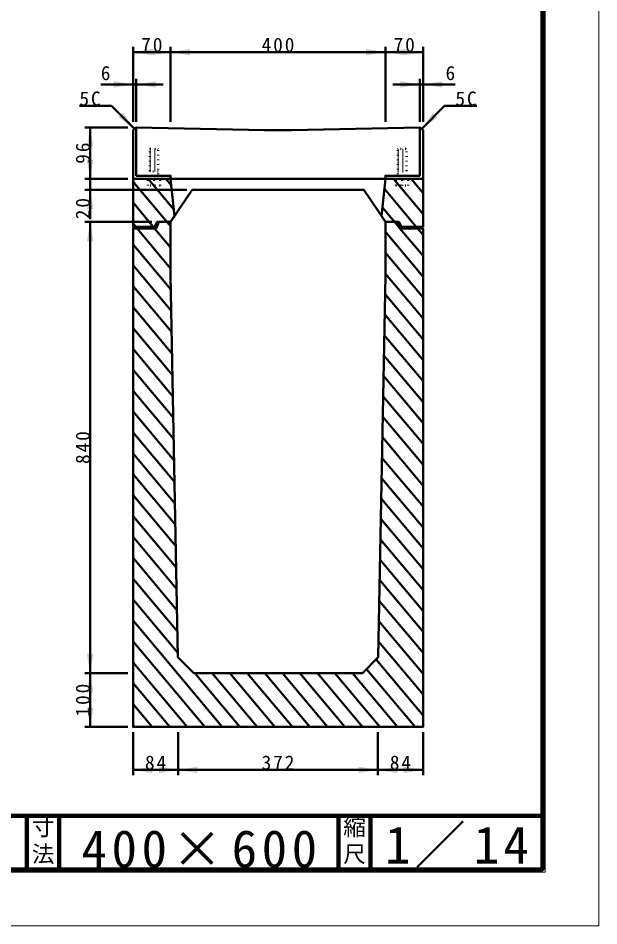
# Model space of a CAD drawing. Units: millimetres, scale not verified. Extents: x -2102 to 2102, y -1485 to 1485.
# Drawn here: x 1021 to 2102, y -1485 to 204 of the extents above; entities that cross this region are included whole.
import ezdxf
from ezdxf.enums import TextEntityAlignment as Align

# ---------------------------------------------------------------- set-up
doc = ezdxf.new("R2010")
doc.units = ezdxf.units.MM
doc.header["$LTSCALE"] = 5
doc.linetypes.add('DOTTED', pattern=[1.75, 0.25, -1.5])
doc.layers.add('0-0_V-nasSTD', color=7, linetype='Continuous', lineweight=35)
doc.layers.add('0-1_0', color=7, linetype='Continuous', lineweight=50)
doc.styles.add('ＭＳ ゴシック', font='')
doc.styles.get('ＭＳ ゴシック').set_extended_font_data('MS Gothic')

msp = doc.modelspace()

# ---------------------------------------------------------------- linework, layer by layer
at = {"layer": '0-0_V-nasSTD', "lineweight": 50}
for p, q in [((1240.029, 1.244), (1235.029, -3.756)), ((1240.029, 1.244), (1241.029, 1.244)), ((1305.182, -183.592), (1235.029, -99.987)), ((1310.908, -151.522), (1263.275, -94.756)), ((1306.313, -107.154), (1295.91, -94.756)), ((1775.029, -160.138), (1720.167, -94.756)), ((1775.029, -121.244), (1752.802, -94.756)), ((1762.212, -183.756), (1703.107, -113.317)), ((1272.684, -183.756), (1235.029, -138.88)), ((1731.965, -186.602), (1699.522, -147.938)), ((1305.029, -174.756), (1312.2, -164)), ((1305.029, -174.756), (1312.2, -164)), ((1305.029, -174.756), (1312.2, -164)), ((1240.049, -183.756), (1235.029, -177.773)), ((1305.029, -261.196), (1242.566, -186.756)), ((1305.029, -222.303), (1275.201, -186.756)), ((1775.029, -276.817), (1705.029, -193.394)), ((1775.029, -237.924), (1732.094, -186.756)), ((1775.029, -199.031), (1764.729, -186.756)), ((1305.519, -300.673), (1235.029, -216.666)), ((1775.029, -315.71), (1705.029, -232.287)), ((1306.272, -340.464), (1235.029, -255.559)), ((1775.029, -354.603), (1705.029, -271.18)), ((1307.025, -380.254), (1235.029, -294.452)), ((1775.029, -393.496), (1704.376, -309.295)), ((1307.778, -420.044), (1235.029, -333.346)), ((1775.029, -432.389), (1703.656, -347.33)), ((1308.531, -459.834), (1235.029, -372.239)), ((1775.029, -471.282), (1702.937, -385.366)), ((1309.283, -499.625), (1235.029, -411.132)), ((1775.029, -510.175), (1702.217, -423.401)), ((1310.036, -539.415), (1235.029, -450.025)), ((1775.029, -549.068), (1701.497, -461.437)), ((1310.789, -579.205), (1235.029, -488.918)), ((1775.029, -587.962), (1700.778, -499.472)), ((1311.542, -618.995), (1235.029, -527.811)), ((1775.029, -626.855), (1700.058, -537.508)), ((1312.295, -658.786), (1235.029, -566.704)), ((1775.029, -665.748), (1699.339, -575.543)), ((1313.047, -698.576), (1235.029, -605.597)), ((1775.029, -704.641), (1698.619, -613.579)), ((1313.8, -738.366), (1235.029, -644.49)), ((1775.029, -743.534), (1697.899, -651.614)), ((1314.553, -778.156), (1235.029, -683.383)), ((1775.029, -782.427), (1697.18, -689.65)), ((1315.306, -817.946), (1235.029, -722.277)), ((1775.029, -821.32), (1696.46, -727.685)), ((1316.059, -857.737), (1235.029, -761.17)), ((1775.029, -860.213), (1695.741, -765.721)), ((1316.811, -897.527), (1235.029, -800.063)), ((1775.029, -899.106), (1695.021, -803.756)), ((1317.564, -937.317), (1235.029, -838.956)), ((1775.029, -937.999), (1694.301, -841.792)), ((1318.317, -977.107), (1235.029, -877.849)), ((1775.029, -976.893), (1693.582, -879.827)), ((1401.182, -1114.756), (1235.029, -916.742)), ((1775.029, -1015.786), (1692.862, -917.863)), ((1368.547, -1114.756), (1235.029, -955.635)), ((1775.029, -1054.679), (1692.143, -955.898)), ((1335.912, -1114.756), (1235.029, -994.528)), ((1775.029, -1093.572), (1687.512, -989.273)), ((1760.169, -1114.756), (1669.767, -1007.018)), ((1433.817, -1114.756), (1349.908, -1014.756)), ((1466.453, -1114.756), (1382.543, -1014.756)), ((1499.088, -1114.756), (1415.178, -1014.756)), ((1531.723, -1114.756), (1447.813, -1014.756)), ((1564.358, -1114.756), (1480.448, -1014.756)), ((1596.993, -1114.756), (1513.083, -1014.756)), ((1629.629, -1114.756), (1545.719, -1014.756)), ((1662.264, -1114.756), (1578.354, -1014.756)), ((1694.899, -1114.756), (1610.989, -1014.756)), ((1727.534, -1114.756), (1643.624, -1014.756)), ((1303.277, -1114.756), (1235.029, -1033.421)), ((1270.642, -1114.756), (1235.029, -1072.314)), ((1238.006, -1114.756), (1235.029, -1111.207)), ((1235.029, -1114.756), (1775.029, -1114.756))]:
    msp.add_line(p, q, dxfattribs=at)
at = {"layer": '0-0_V-nasSTD', "linetype": 'DOTTED', "lineweight": 50}
for p, q in [((1267.029, -38.756), (1266.029, -39.756)), ((1266.029, -88.756), (1266.029, -39.756)), ((1266.029, -40.476), (1282.029, -41.035)), ((1266.029, -42.476), (1282.029, -43.035)), ((1266.029, -44.476), (1282.029, -45.035)), ((1266.029, -46.476), (1282.029, -47.035)), ((1266.029, -48.476), (1282.029, -49.035)), ((1266.029, -50.476), (1282.029, -51.035)), ((1267.029, -38.756), (1281.029, -38.756)), ((1281.029, -38.756), (1282.029, -39.756)), ((1282.029, -94.756), (1282.029, -39.756)), ((1729.029, -38.756), (1728.029, -39.756)), ((1728.029, -94.756), (1728.029, -39.756)), ((1728.029, -40.476), (1744.029, -41.035)), ((1728.029, -42.476), (1744.029, -43.035)), ((1728.029, -44.476), (1744.029, -45.035)), ((1728.029, -46.476), (1744.029, -47.035)), ((1728.029, -48.476), (1744.029, -49.035)), ((1728.029, -50.476), (1744.029, -51.035)), ((1743.029, -38.756), (1729.029, -38.756)), ((1743.029, -38.756), (1744.029, -39.756)), ((1744.029, -88.756), (1744.029, -39.756)), ((1266.029, -52.476), (1282.029, -53.035)), ((1266.029, -54.476), (1282.029, -55.035)), ((1266.029, -56.476), (1282.029, -57.035)), ((1266.029, -58.476), (1282.029, -59.035)), ((1266.029, -60.476), (1282.029, -61.035)), ((1266.029, -62.476), (1282.029, -63.035)), ((1266.029, -64.476), (1282.029, -65.035)), ((1266.029, -66.476), (1282.029, -67.035)), ((1728.029, -52.476), (1744.029, -53.035)), ((1728.029, -54.476), (1744.029, -55.035)), ((1728.029, -56.476), (1744.029, -57.035)), ((1728.029, -58.476), (1744.029, -59.035)), ((1728.029, -60.476), (1744.029, -61.035)), ((1728.029, -62.476), (1744.029, -63.035)), ((1728.029, -64.476), (1744.029, -65.035)), ((1728.029, -66.476), (1744.029, -67.035)), ((1266.029, -68.476), (1282.029, -69.035)), ((1266.029, -70.476), (1282.029, -71.035)), ((1266.029, -72.476), (1282.029, -73.035)), ((1266.029, -74.476), (1282.029, -75.035)), ((1266.029, -76.476), (1282.029, -77.035)), ((1266.029, -78.476), (1282.029, -79.035)), ((1266.029, -80.476), (1274.029, -80.756)), ((1282.029, -80.756), (1266.029, -80.756)), ((1728.029, -68.476), (1744.029, -69.035)), ((1728.029, -70.476), (1744.029, -71.035)), ((1728.029, -72.476), (1744.029, -73.035)), ((1728.029, -74.476), (1744.029, -75.035)), ((1728.029, -76.476), (1744.029, -77.035)), ((1728.029, -78.476), (1744.029, -79.035)), ((1728.029, -80.476), (1736.029, -80.756)), ((1728.029, -80.756), (1744.029, -80.756)), ((1266.029, -88.756), (1266.029, -94.756)), ((1274.029, -106.756), (1274.029, -94.756)), ((1282.029, -88.756), (1282.029, -94.756)), ((1285.529, -106.756), (1285.529, -94.756)), ((1724.529, -106.756), (1724.529, -94.756)), ((1728.029, -88.756), (1728.029, -94.756)), ((1736.029, -106.756), (1736.029, -94.756)), ((1744.029, -88.756), (1744.029, -94.756)), ((1285.529, -106.756), (1262.529, -106.756)), ((1724.529, -106.756), (1747.529, -106.756))]:
    msp.add_line(p, q, dxfattribs=at)
at = {"layer": '0-0_V-nasSTD', "lineweight": 100}
for p, q in [((1037.5, -1280), (1037.5, -1380)), ((1097.5, -1280), (1097.5, -1380)), ((1617.5, -1280), (1617.5, -1380)), ((1677.5, -1280), (1677.5, -1380))]:
    msp.add_line(p, q, dxfattribs=at)
at = {"layer": '0-0_V-nasSTD', "lineweight": 18}
for points in [[(-2102.5, -1485), (-2102.5, 1485), (2102.5, 1485), (2102.5, -1485)], [(-2002.5, -1385), (-2002.5, 1385), (2002.5, 1385), (2002.5, -1385)]]:
    msp.add_lwpolyline(points, close=True, dxfattribs=at)
at = {"layer": '0-0_V-nasSTD', "lineweight": 100}
msp.add_lwpolyline([(-1997.5, 1380), (-1997.5, -1380), (1997.5, -1380), (1997.5, 1380)], close=True, dxfattribs=at)
at = {"layer": '0-0_V-nasSTD', "lineweight": 50}
for points in [[(1305.029, -174.756), (1312.2, -164), (1305.029, -94.756), (1235.029, -94.756), (1235.029, -183.756), (1275.029, -183.756), (1280.029, -174.756), (1283.029, -174.756), (1278.029, -186.756), (1235.029, -186.756)], [(1235.029, -114.756), (1235.029, -183.756), (1275.029, -183.756), (1280.029, -174.756), (1283.029, -174.756), (1278.029, -186.756), (1235.029, -186.756), (1235.029, -1114.756), (1775.029, -1114.756), (1775.029, -186.756), (1732.029, -186.756), (1727.029, -174.756), (1730.029, -174.756), (1735.029, -183.756), (1775.029, -183.756), (1775.029, -174.756), (1775.029, -94.756), (1705.029, -94.756)], [(1278.029, -186.756), (1235.029, -186.756), (1235.029, -1114.756), (1775.029, -1114.756), (1775.029, -186.756), (1732.029, -186.756), (1727.029, -174.756), (1730.029, -174.756), (1735.029, -183.756), (1775.029, -183.756), (1775.029, -174.756), (1775.029, -94.756), (1705.029, -94.756)], [(1305.029, -94.756), (1235.029, -94.756), (1235.029, -114.756), (1235.029, -183.756), (1275.029, -183.756), (1280.029, -174.756), (1283.029, -174.756), (1278.029, -186.756)], [(1775.029, -186.756), (1732.029, -186.756), (1727.029, -174.756), (1730.029, -174.756), (1735.029, -183.756), (1775.029, -183.756), (1775.029, -94.756), (1705.029, -94.756)], [(1775.029, -186.756), (1732.029, -186.756), (1727.029, -174.756), (1730.029, -174.756), (1735.029, -183.756), (1775.029, -183.756), (1775.029, -174.756), (1775.029, -94.756), (1705.029, -94.756)], [(1235.029, -114.756), (1235.029, -183.756), (1275.029, -183.756), (1280.029, -174.756), (1283.029, -174.756), (1278.029, -186.756), (1235.029, -186.756)], [(1697.859, -164), (1697.859, -164), (1705.029, -174.756)]]:
    msp.add_lwpolyline(points, dxfattribs=at)
at = {"layer": '0-0_V-nasSTD', "linetype": 'DOTTED', "lineweight": 50}
for points in [[(1262.529, -106.756), (1262.529, -94.756), (1285.529, -94.756)], [(1747.529, -106.756), (1747.529, -94.756), (1724.529, -94.756)]]:
    msp.add_lwpolyline(points, dxfattribs=at)
at = {"layer": '0-0_V-nasSTD'}
for points in [[(1235.029, 141.244), (1271.029, 135.244), (1271.029, 147.244)], [(1269.029, 135.244), (1269.029, 147.244), (1305.029, 141.244)], [(1305.029, 141.244), (1341.029, 135.244), (1341.029, 147.244)], [(1669.029, 135.244), (1669.029, 147.244), (1705.029, 141.244)], [(1705.029, 141.244), (1741.029, 135.244), (1741.029, 147.244)], [(1739.029, 135.244), (1739.029, 147.244), (1775.029, 141.244)], [(1199.029, 75.244), (1199.029, 87.244), (1235.029, 81.244)], [(1241.029, 81.244), (1277.029, 75.244), (1277.029, 87.244)], [(1733.029, 75.244), (1733.029, 87.244), (1769.029, 81.244)], [(1775.029, 81.244), (1811.029, 75.244), (1811.029, 87.244)], [(1207.831, 19.958), (1216.316, 28.443), (1237.529, -1.256)], [(1772.529, -1.256), (1793.742, 28.443), (1802.228, 19.958)], [(1149.029, -34.756), (1155.029, 1.244), (1161.029, -34.756)], [(1149.029, -58.756), (1155.029, -94.756), (1161.029, -58.756)], [(1149.029, -150.756), (1155.029, -114.756), (1161.029, -150.756)], [(1149.029, -210.756), (1155.029, -174.756), (1161.029, -210.756)], [(1149.029, -978.756), (1155.029, -1014.756), (1161.029, -978.756)], [(1149.029, -1050.756), (1155.029, -1014.756), (1161.029, -1050.756)], [(1149.029, -1078.756), (1155.029, -1114.756), (1161.029, -1078.756)], [(1235.029, -1194.756), (1271.029, -1200.756), (1271.029, -1188.756)], [(1283.029, -1200.756), (1283.029, -1188.756), (1319.029, -1194.756)], [(1319.029, -1194.756), (1355.029, -1200.756), (1355.029, -1188.756)], [(1655.029, -1200.756), (1655.029, -1188.756), (1691.029, -1194.756)], [(1691.029, -1194.756), (1727.029, -1200.756), (1727.029, -1188.756)], [(1739.029, -1200.756), (1739.029, -1188.756), (1775.029, -1194.756)]]:
    msp.add_solid(points, dxfattribs=at)
at = {"layer": '0-1_0'}
for p, q in [((1235.029, 11.244), (1235.029, 151.244)), ((1305.029, 11.244), (1305.029, 151.244)), ((1705.029, 11.244), (1705.029, 151.244)), ((1775.029, 11.244), (1775.029, 151.244)), ((1241.029, 11.244), (1241.029, 91.244)), ((1769.029, 11.244), (1769.029, 91.244)), ((1175.029, 81.244), (1235.029, 81.244)), ((1235.029, 81.244), (1241.029, 81.244)), ((1291.029, 81.244), (1241.029, 81.244)), ((1719.029, 81.244), (1769.029, 81.244)), ((1769.029, 81.244), (1775.029, 81.244)), ((1835.029, 81.244), (1775.029, 81.244)), ((1195.103, 41.171), (1135.103, 41.171)), ((1195.103, 41.171), (1237.529, -1.256)), ((1814.956, 41.171), (1772.529, -1.256)), ((1814.956, 41.171), (1874.956, 41.171)), ((1225.029, 1.244), (1145.029, 1.244)), ((1155.029, -94.756), (1155.029, 1.244)), ((1241.029, 1.244), (1241.029, -88.756)), ((1480.029, -3.756), (1241.029, 1.244)), ((1530.029, -3.756), (1769.029, 1.244)), ((1770.029, 1.244), (1769.029, 1.244)), ((1770.029, 1.244), (1775.029, -3.756)), ((1235.029, -3.756), (1235.029, -94.756)), ((1480.029, -3.756), (1530.029, -3.756)), ((1775.029, -94.756), (1775.029, -3.756)), ((1225.029, -94.756), (1145.029, -94.756)), ((1155.029, -114.756), (1155.029, -94.756)), ((1235.029, -94.756), (1305.029, -94.756)), ((1241.029, -88.756), (1305.029, -88.756)), ((1705.029, -94.756), (1305.029, -94.756)), ((1705.029, -94.756), (1697.859, -164)), ((1775.029, -94.756), (1705.029, -94.756)), ((1335.029, -114.756), (1145.029, -114.756)), ((1155.029, -169.756), (1155.029, -114.756)), ((1345.029, -114.756), (1305.029, -174.756)), ((1345.029, -114.756), (1312.2, -164)), ((1270.029, -174.756), (1145.029, -174.756)), ((1155.029, -1014.756), (1155.029, -174.756)), ((1283.029, -174.756), (1278.029, -186.756)), ((1305.029, -174.756), (1283.029, -174.756)), ((1305.029, -274.756), (1305.029, -174.756)), ((1730.029, -174.756), (1705.029, -174.756)), ((1705.029, -174.756), (1727.029, -174.756)), ((1705.029, -274.756), (1705.029, -174.756)), ((1727.029, -174.756), (1732.029, -186.756)), ((1735.029, -183.756), (1730.029, -174.756)), ((1775.029, -183.756), (1735.029, -183.756)), ((1278.029, -186.756), (1235.029, -186.756)), ((1235.029, -1114.756), (1235.029, -186.756)), ((1732.029, -186.756), (1775.029, -186.756)), ((1775.029, -1114.756), (1775.029, -186.756)), ((1225.029, -1014.756), (1145.029, -1014.756)), ((1155.029, -1114.756), (1155.029, -1014.756)), ((1225.029, -1114.756), (1145.029, -1114.756)), ((1235.029, -1114.756), (1775.029, -1114.756)), ((1235.029, -1124.756), (1235.029, -1204.756)), ((1319.029, -1124.756), (1319.029, -1204.756)), ((1691.029, -1124.756), (1691.029, -1204.756)), ((1775.029, -1124.756), (1775.029, -1204.756)), ((1691.029, -1194.756), (1775.029, -1194.756))]:
    msp.add_line(p, q, dxfattribs=at)
at = {"layer": '0-1_0', "lineweight": 100}
msp.add_line((-1997.5, -1280), (1997.5, -1280), dxfattribs=at)
at = {"layer": '0-1_0'}
for points in [[(1775.029, 141.244), (1705.029, 141.244), (1305.029, 141.244), (1235.029, 141.244)], [(1769.029, 1.244), (1769.029, -88.756), (1705.029, -88.756), (1705.029, -94.756)], [(1241.029, -88.756), (1305.029, -88.756), (1305.029, -94.756)], [(1345.029, -114.756), (1665.029, -114.756), (1705.029, -174.756)], [(1235.029, -183.756), (1275.029, -183.756), (1280.029, -174.756), (1305.029, -174.756)], [(1305.029, -274.756), (1318.47, -985.196), (1348.029, -1014.756)], [(1348.029, -1014.756), (1662.029, -1014.756), (1691.588, -985.196), (1705.029, -274.756)], [(1235.029, -1194.756), (1319.029, -1194.756), (1691.029, -1194.756)]]:
    msp.add_lwpolyline(points, dxfattribs=at)

# ---------------------------------------------------------------- texts
at = {"layer": '0-0_V-nasSTD', "style": 'ＭＳ ゴシック'}
for s, height, p in [('6', 26.39, (1175.029, 81.244)), ('6', 26.39, (1817.029, 81.244)), ('寸', 30.79, (1046.482, -1326.001)), ('縮', 30.79, (1626.482, -1326.001)), ('法', 30.79, (1046.476, -1375.99)), ('尺', 30.79, (1626.476, -1375.99))]:
    msp.add_text(s, height=height, dxfattribs=at).set_placement(p, align=Align.BOTTOM_LEFT)
at = {"layer": '0-0_V-nasSTD', "attachment_point": 7, "style": 'ＭＳ ゴシック'}
for s, insert, char_height in [('\\T1.2;70', (1250.229, 141.244), 26.39), ('\\T1.2;400', (1474.429, 141.244), 26.39), ('\\T1.2;70', (1720.229, 141.244), 26.39), ('\\T1.2;5C', (1135.103, 41.171), 26.39), ('\\T1.2;5C', (1835.356, 41.171), 26.39), ('\\T1.2;84', (1257.229, -1194.756), 26.39), ('\\T1.2;372', (1474.429, -1194.756), 26.39), ('\\T1.2;84', (1713.229, -1194.756), 26.39), ('\\T1.16;1／14', (1704.533, -1377.418), 69.65), ('\\T1.18;400×600', (1139.081, -1377.492), 69.65)]:
    msp.add_mtext(s, dxfattribs=dict(at, insert=insert, char_height=char_height))
at = {"layer": '0-0_V-nasSTD', "char_height": 26.39, "attachment_point": 7, "rotation": 90, "style": 'ＭＳ ゴシック'}
for s, insert in [('\\T1.2;96', (1155.029, -66.556)), ('\\T1.2;20', (1155.029, -169.756)), ('\\T1.2;840', (1155.029, -625.356)), ('\\T1.2;100', (1155.029, -1095.356))]:
    msp.add_mtext(s, dxfattribs=dict(at, insert=insert))

doc.saveas('drawing.dxf')
